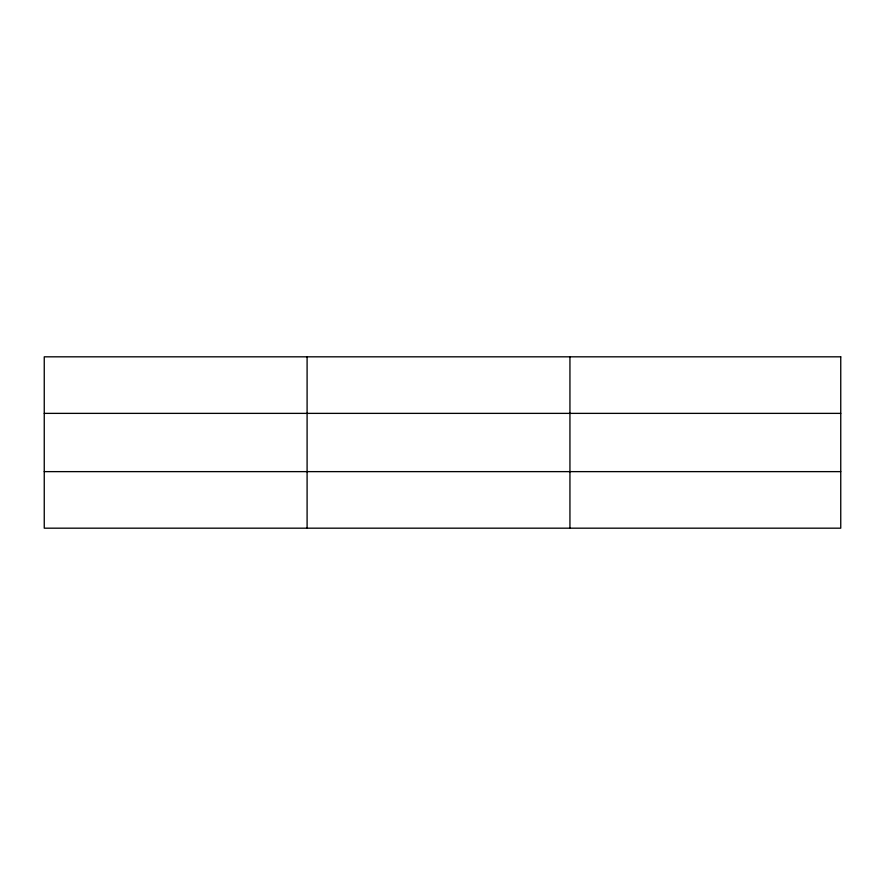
<?xml version="1.0" encoding="UTF-8"?>
<svg xmlns="http://www.w3.org/2000/svg" width="885" height="885" viewBox="0 0 885 885"><rect width="100%" height="100%" fill="white"/><g stroke="black" fill="none" stroke-linecap="round" stroke-linejoin="round"><path stroke-width="1.33" d="M307.095 528.179L307.095 356.821M569.94 528.179L569.94 356.821M44.25 413.372L840.75 413.372M44.25 471.628L840.75 471.628M840.75 356.821L840.75 528.179L44.25 528.179L44.25 356.821L840.75 356.821"/></g></svg>
